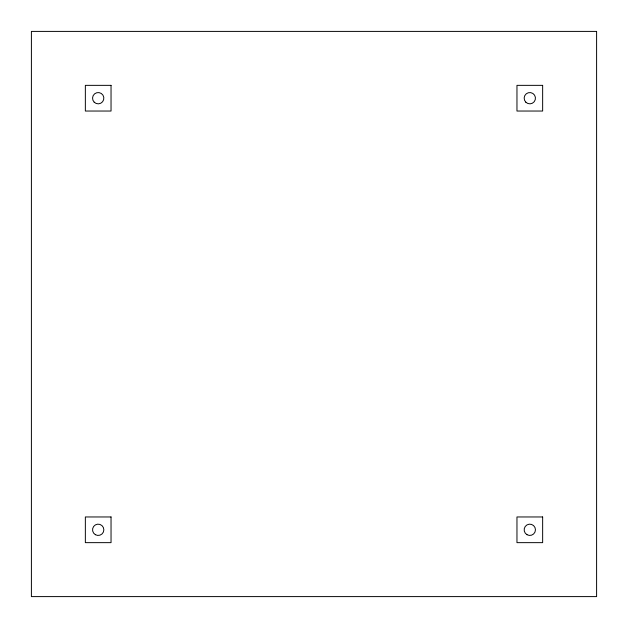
<?xml version="1.0" encoding="UTF-8"?>
<svg xmlns="http://www.w3.org/2000/svg" width="628" height="628" viewBox="0 0 628 628"><rect width="100%" height="100%" fill="white"/><g stroke="black" fill="none" stroke-linecap="round" stroke-linejoin="round"><path stroke-width="0.94" d="M596.6 31.4L31.4 31.4L31.4 596.6L596.6 596.6L596.6 31.4M111.038 85.353L85.353 85.353L85.353 111.038L111.038 111.038L111.038 85.353M542.647 85.353L516.962 85.353L516.962 111.038L542.647 111.038L542.647 85.353M111.038 516.962L85.353 516.962L85.353 542.647L111.038 542.647L111.038 516.962M542.647 516.962L516.962 516.962L516.962 542.647L542.647 542.647L542.647 516.962M95.37 534.695A5.652 5.652 0 0 0 103.848 529.804A5.652 5.652 0 0 0 95.37 524.906A5.652 5.652 0 0 0 95.37 534.695M94.2 102.191A5.652 5.652 0 0 0 103.659 99.656A5.652 5.652 0 0 0 96.736 92.74A5.652 5.652 0 0 0 94.2 102.191M525.809 102.191A5.652 5.652 0 0 0 535.26 99.656A5.652 5.652 0 0 0 528.344 92.74A5.652 5.652 0 0 0 525.809 102.191M526.978 534.695A5.652 5.652 0 0 0 535.456 529.804A5.652 5.652 0 0 0 526.978 524.906A5.652 5.652 0 0 0 526.978 534.695"/></g></svg>
